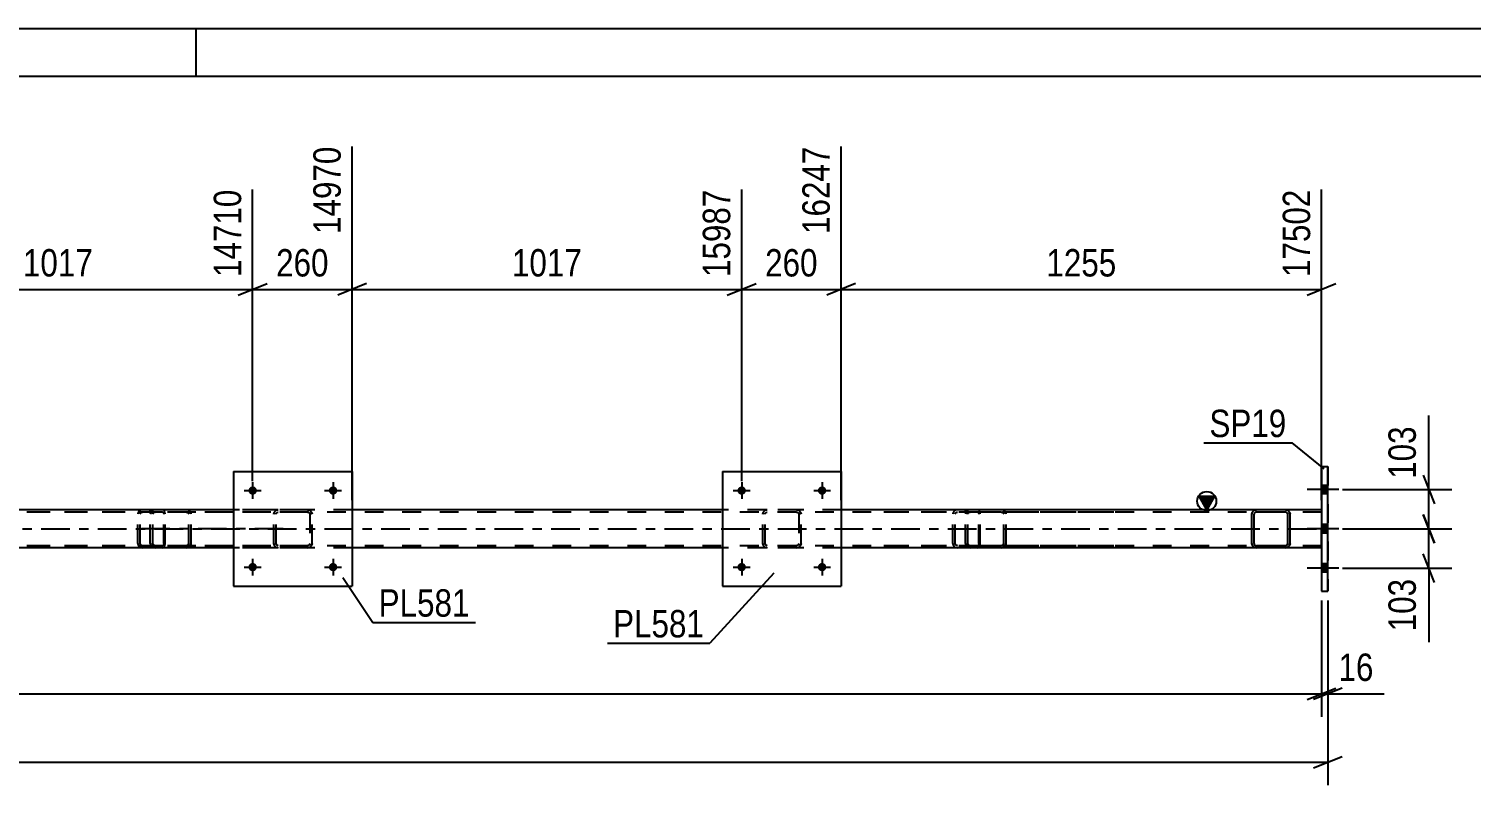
# Model space of a CAD drawing. Header units: millimetres. Extents: x 0 to 841, y 0 to 594.
# Drawn here: x 613.5 to 764.2, y 514.9 to 594 of the extents above; entities that cross this region are included whole.
import ezdxf

# ---------------------------------------------------------------- set-up
doc = ezdxf.new("R2010")
doc.units = ezdxf.units.MM
doc.linetypes.add('DXK_LINE_DOT2', pattern=[3.9198, 1.9599, -1.9599])
doc.linetypes.add('DXK_LINE_DOT3', pattern=[5.9187, 2.979, -0.9799, 0.9799, -0.9799])
doc.styles.add('Arial Narrow', font='ARIALN.TTF', dxfattribs={"height": 0.2})

# ---------------------------------------------------------------- blocks, each defined once
blk = doc.blocks.new('Unknown-103655098-1133')
at = {"color": 5, "linetype": 'Continuous'}
for p, q in [((841, 594), (0, 594)), ((631, 589), (631, 594)), ((836, 589), (5, 589))]:
    blk.add_line(p, q, dxfattribs=at)
blk = doc.blocks.new('Part-103655098-3035 - 2877')
at = {"color": 2, "linetype": 'Continuous'}
for p, q in [((634.9, 547.73), (634.9, 535.73)), ((634.9, 547.73), (647.3, 547.73)), ((647.3, 547.73), (647.3, 535.73)), ((634.9, 535.73), (647.3, 535.73))]:
    blk.add_line(p, q, dxfattribs=at)
blk = doc.blocks.new('Bolt-103655098-2907 - 2877')
at = {"linetype": 'Continuous'}
for points in [[(749.2, 545.39), (749.2, 546.27), (748.56, 546.27), (748.56, 545.39)], [(749.2, 545.39), (749.2, 546.27), (748.56, 546.27), (748.56, 545.39)], [(749.2, 545.39), (749.2, 546.27), (748.56, 546.27), (748.56, 545.39)], [(749.2, 541.29), (749.2, 542.17), (748.56, 542.17), (748.56, 541.29)], [(749.2, 541.29), (749.2, 542.17), (748.56, 542.17), (748.56, 541.29)], [(749.2, 537.19), (749.2, 538.07), (748.56, 538.07), (748.56, 537.19)], [(749.2, 537.19), (749.2, 538.07), (748.56, 538.07), (748.56, 537.19)], [(749.2, 537.19), (749.2, 538.07), (748.56, 538.07), (748.56, 537.19)]]:
    blk.add_hatch(color=1, dxfattribs=at).paths.add_polyline_path(points)
at = {"color": 1, "linetype": 'Continuous'}
for p, q in [((750.36, 545.83), (747.04, 545.83)), ((750.36, 545.83), (747.04, 545.83)), ((750.36, 545.83), (747.04, 545.83)), ((749.2, 546.27), (748.56, 546.27)), ((749.2, 546.27), (748.56, 546.27)), ((749.2, 546.27), (748.56, 546.27)), ((749.2, 545.39), (748.56, 545.39)), ((749.2, 545.39), (748.56, 545.39)), ((749.2, 545.39), (748.56, 545.39)), ((750.36, 541.73), (747.04, 541.73)), ((750.36, 541.73), (747.04, 541.73)), ((749.2, 542.17), (748.56, 542.17)), ((749.2, 542.17), (748.56, 542.17)), ((749.2, 541.29), (748.56, 541.29)), ((749.2, 541.29), (748.56, 541.29)), ((749.2, 538.07), (748.56, 538.07)), ((749.2, 538.07), (748.56, 538.07)), ((749.2, 538.07), (748.56, 538.07)), ((750.36, 537.63), (747.04, 537.63)), ((750.36, 537.63), (747.04, 537.63)), ((750.36, 537.63), (747.04, 537.63)), ((749.2, 537.19), (748.56, 537.19)), ((749.2, 537.19), (748.56, 537.19)), ((749.2, 537.19), (748.56, 537.19))]:
    blk.add_line(p, q, dxfattribs=at)
blk = doc.blocks.new('Part-103655098-2914 - 2877')
at = {"linetype": 'Continuous'}
blk.add_hatch(color=2, dxfattribs=at).paths.add_polyline_path([(736.56, 543.73), (735.76, 545.13), (737.36, 545.13)])
at = {"color": 2, "linetype": 'Continuous'}
for p, q in [((736.56, 543.73), (735.76, 545.13)), ((735.76, 545.13), (737.36, 545.13)), ((737.36, 545.13), (736.56, 543.73)), ((634.9, 543.73), (596.21, 543.73)), ((685.98, 543.73), (647.3, 543.73)), ((748.56, 543.73), (698.38, 543.73)), ((634.9, 539.73), (596.21, 539.73)), ((685.98, 539.73), (647.3, 539.73)), ((741.73, 539.73), (698.38, 539.73)), ((748.56, 539.73), (744.78, 539.73))]:
    blk.add_line(p, q, dxfattribs=at)
at = {"color": 7, "linetype": 'DXK_LINE_DOT2'}
for p, q in [((748.56, 543.49), (105.81, 543.49)), ((647.3, 543.73), (634.9, 543.73)), ((698.38, 543.73), (685.98, 543.73)), ((748.56, 539.73), (748.56, 543.73)), ((748.56, 543.73), (748.56, 543.73)), ((748.56, 543.73), (748.56, 539.73)), ((748.56, 543.73), (748.56, 543.73)), ((748.56, 543.49), (748.56, 543.49)), ((748.56, 539.97), (105.81, 539.97)), ((647.3, 539.73), (634.9, 539.73)), ((698.38, 539.73), (685.98, 539.73)), ((744.78, 539.73), (741.73, 539.73)), ((748.56, 539.97), (748.56, 539.97)), ((748.56, 539.73), (748.56, 539.73)), ((748.56, 539.73), (748.56, 539.73))]:
    blk.add_line(p, q, dxfattribs=at)
at = {"color": 7, "linetype": 'DXK_LINE_DOT3'}
blk.add_line((105.81, 541.73), (748.56, 541.73), dxfattribs=at)
at = {"color": 2, "linetype": 'Continuous'}
blk.add_circle((736.56, 544.63), 1, dxfattribs=at)
blk = doc.blocks.new('Part-103655098-2934 - 2877')
at = {"color": 7, "linetype": 'DXK_LINE_DOT2'}
for p, q in [((627.49, 543.73), (615.33, 543.73)), ((627.49, 543.49), (615.33, 543.49)), ((624.93, 543.44), (624.9, 543.25)), ((624.9, 540.21), (624.9, 543.25)), ((625.15, 543.25), (625.17, 543.34)), ((625.15, 540.21), (625.15, 543.25)), ((625.17, 543.34), (625.22, 543.42)), ((625.4, 543.73), (625.21, 543.7)), ((625.22, 543.42), (625.3, 543.47)), ((625.3, 543.47), (625.4, 543.49)), ((626.21, 543.49), (626.21, 543.73)), ((627.59, 543.7), (627.49, 543.73)), ((627.49, 543.49), (627.54, 543.47)), ((627.54, 543.47), (627.59, 543.42)), ((627.68, 543.59), (627.59, 543.7)), ((627.59, 543.42), (627.62, 543.34)), ((627.62, 543.34), (627.63, 543.25)), ((627.63, 540.21), (627.63, 543.25)), ((627.74, 543.44), (627.68, 543.59)), ((627.76, 543.25), (627.74, 543.44)), ((627.76, 540.21), (627.76, 543.25)), ((627.49, 539.97), (615.33, 539.97)), ((627.49, 539.73), (615.33, 539.73)), ((624.9, 540.21), (624.93, 540.03)), ((625.17, 540.12), (625.15, 540.21)), ((625.22, 540.04), (625.17, 540.12)), ((625.21, 539.77), (625.4, 539.73)), ((625.3, 539.99), (625.22, 540.04)), ((625.4, 539.97), (625.3, 539.99)), ((626.21, 539.73), (626.21, 539.97)), ((627.54, 539.99), (627.49, 539.97)), ((627.49, 539.73), (627.59, 539.77)), ((627.59, 540.04), (627.54, 539.99)), ((627.62, 540.12), (627.59, 540.04)), ((627.59, 539.77), (627.68, 539.87)), ((627.63, 540.21), (627.62, 540.12)), ((627.68, 539.87), (627.74, 540.03)), ((627.74, 540.03), (627.76, 540.21))]:
    blk.add_line(p, q, dxfattribs=at)
for centre, start, end in [((625.38, 543.24), 111.1941, 156.1506), ((625.38, 540.23), 203.8494, 248.8059)]:
    blk.add_arc(centre, 0.492, start, end, dxfattribs=at)
blk = doc.blocks.new('Part-103655098-3005 - 2877')
at = {"color": 2, "linetype": 'Continuous'}
for p, q in [((741.29, 543.44), (741.26, 543.25)), ((741.26, 540.21), (741.26, 543.25)), ((741.51, 543.34), (741.5, 543.25)), ((741.5, 540.21), (741.5, 543.25)), ((741.57, 543.42), (741.51, 543.34)), ((741.74, 543.73), (741.55, 543.69)), ((741.64, 543.47), (741.57, 543.42)), ((741.74, 543.49), (741.64, 543.47)), ((744.78, 543.73), (741.74, 543.73)), ((744.78, 543.49), (741.74, 543.49)), ((744.96, 543.69), (744.78, 543.73)), ((744.87, 543.47), (744.78, 543.49)), ((744.95, 543.42), (744.87, 543.47)), ((745, 543.34), (744.95, 543.42)), ((745.02, 543.25), (745, 543.34)), ((745.02, 540.21), (745.02, 543.25)), ((745.26, 543.25), (745.22, 543.44)), ((745.26, 540.21), (745.26, 543.25)), ((741.26, 540.21), (741.29, 540.03)), ((741.5, 540.21), (741.51, 540.12)), ((741.51, 540.12), (741.57, 540.04)), ((741.55, 539.77), (741.74, 539.73)), ((741.57, 540.04), (741.64, 539.99)), ((741.64, 539.99), (741.74, 539.97)), ((744.78, 539.97), (741.74, 539.97)), ((744.78, 539.73), (741.74, 539.73)), ((744.78, 539.97), (744.87, 539.99)), ((744.78, 539.73), (744.96, 539.77)), ((744.87, 539.99), (744.95, 540.04)), ((744.95, 540.04), (745, 540.12)), ((745, 540.12), (745.02, 540.21)), ((745.22, 540.03), (745.26, 540.21))]:
    blk.add_line(p, q, dxfattribs=at)
at = {"color": 7, "linetype": 'DXK_LINE_DOT2'}
for p, q in [((741.26, 543.25), (741.29, 543.44)), ((741.55, 543.69), (741.74, 543.73)), ((744.78, 543.73), (744.96, 543.69)), ((745.22, 543.44), (745.26, 543.25)), ((741.29, 540.03), (741.26, 540.21)), ((741.74, 539.73), (741.55, 539.77)), ((744.96, 539.77), (744.78, 539.73)), ((745.26, 540.21), (745.22, 540.03))]:
    blk.add_line(p, q, dxfattribs=at)
at = {"color": 7, "linetype": 'DXK_LINE_DOT3'}
blk.add_line((743.26, 541.73), (743.26, 541.73), dxfattribs=at)
at = {"color": 2, "linetype": 'Continuous'}
for centre, start, end in [((741.74, 543.25), 112.5, 157.5), ((744.78, 543.25), 22.5, 67.5), ((741.74, 540.21), 202.5, 247.5), ((744.78, 540.21), 292.5, 337.5)]:
    blk.add_arc(centre, 0.48, start, end, dxfattribs=at)
at = {"color": 7, "linetype": 'DXK_LINE_DOT2'}
for centre, start, end in [((741.74, 543.25), 112.5, 157.5), ((744.78, 543.25), 22.5, 67.5), ((741.74, 540.21), 202.5, 247.5), ((744.78, 540.21), 292.5, 337.5)]:
    blk.add_arc(centre, 0.48, start, end, dxfattribs=at)
blk = doc.blocks.new('Part-103655098-2941 - 2877')
at = {"color": 7, "linetype": 'DXK_LINE_DOT2'}
for p, q in [((712.62, 543.73), (700.47, 543.73)), ((712.62, 543.49), (700.47, 543.49)), ((710.07, 543.44), (710.03, 543.25)), ((710.03, 540.21), (710.03, 543.25)), ((710.28, 543.25), (710.3, 543.34)), ((710.28, 540.21), (710.28, 543.25)), ((710.3, 543.34), (710.36, 543.42)), ((710.53, 543.73), (710.34, 543.7)), ((710.36, 543.42), (710.44, 543.47)), ((710.44, 543.47), (710.53, 543.49)), ((711.35, 543.49), (711.35, 543.73)), ((712.73, 543.7), (712.62, 543.73)), ((712.62, 543.49), (712.68, 543.47)), ((712.68, 543.47), (712.72, 543.42)), ((712.72, 543.42), (712.75, 543.34)), ((712.82, 543.59), (712.73, 543.7)), ((712.75, 543.34), (712.76, 543.25)), ((712.76, 540.21), (712.76, 543.25)), ((712.87, 543.44), (712.82, 543.59)), ((712.9, 543.25), (712.87, 543.44)), ((712.9, 540.21), (712.9, 543.25)), ((712.62, 539.97), (700.47, 539.97)), ((712.62, 539.73), (700.47, 539.73)), ((710.03, 540.21), (710.07, 540.03)), ((710.3, 540.12), (710.28, 540.21)), ((710.36, 540.04), (710.3, 540.12)), ((710.34, 539.77), (710.53, 539.73)), ((710.44, 539.99), (710.36, 540.04)), ((710.53, 539.97), (710.44, 539.99)), ((711.35, 539.73), (711.35, 539.97)), ((712.68, 539.99), (712.62, 539.97)), ((712.62, 539.73), (712.73, 539.77)), ((712.72, 540.04), (712.68, 539.99)), ((712.75, 540.12), (712.72, 540.04)), ((712.73, 539.77), (712.82, 539.87)), ((712.76, 540.21), (712.75, 540.12)), ((712.82, 539.87), (712.87, 540.03)), ((712.87, 540.03), (712.9, 540.21))]:
    blk.add_line(p, q, dxfattribs=at)
for centre, start, end in [((710.52, 543.24), 111.1941, 156.1506), ((710.52, 540.23), 203.8494, 248.8059)]:
    blk.add_arc(centre, 0.492, start, end, dxfattribs=at)
blk = doc.blocks.new('Part-103655098-2943 - 2877')
at = {"color": 7, "linetype": 'DXK_LINE_DOT2'}
for p, q in [((711.39, 543.44), (711.35, 543.25)), ((711.35, 540.21), (711.35, 543.25)), ((711.6, 543.25), (711.62, 543.34)), ((711.6, 540.21), (711.6, 543.25)), ((711.62, 543.34), (711.68, 543.42)), ((711.86, 543.73), (711.66, 543.7)), ((711.68, 543.42), (711.76, 543.47)), ((711.76, 543.47), (711.86, 543.49)), ((726.85, 543.73), (711.86, 543.73)), ((726.85, 543.49), (711.86, 543.49)), ((715.29, 543.7), (715.09, 543.73)), ((715.09, 543.49), (715.19, 543.47)), ((715.19, 543.47), (715.27, 543.42)), ((715.27, 543.42), (715.33, 543.34)), ((715.33, 543.34), (715.35, 543.25)), ((715.35, 540.21), (715.35, 543.25)), ((715.61, 543.25), (715.57, 543.44)), ((715.61, 540.21), (715.61, 543.25)), ((711.35, 540.21), (711.39, 540.03)), ((711.62, 540.12), (711.6, 540.21)), ((711.68, 540.04), (711.62, 540.12)), ((711.66, 539.77), (711.86, 539.73)), ((711.76, 539.99), (711.68, 540.04)), ((711.86, 539.97), (711.76, 539.99)), ((726.85, 539.97), (711.86, 539.97)), ((726.85, 539.73), (711.86, 539.73)), ((715.19, 539.99), (715.09, 539.97)), ((715.09, 539.73), (715.29, 539.77)), ((715.27, 540.04), (715.19, 539.99)), ((715.33, 540.12), (715.27, 540.04)), ((715.35, 540.21), (715.33, 540.12)), ((715.57, 540.03), (715.61, 540.21))]:
    blk.add_line(p, q, dxfattribs=at)
for centre, start, end in [((711.84, 543.23), 110.7583, 155.68), ((715.11, 543.23), 24.32, 69.2417), ((711.84, 540.23), 204.32, 249.2417), ((715.11, 540.23), 290.7583, 335.68)]:
    blk.add_arc(centre, 0.496, start, end, dxfattribs=at)
blk = doc.blocks.new('Part-103655098-2955 - 2877')
at = {"color": 7, "linetype": 'DXK_LINE_DOT2'}
for p, q in [((626.25, 543.44), (626.21, 543.25)), ((626.21, 540.21), (626.21, 543.25)), ((626.47, 543.25), (626.49, 543.34)), ((626.47, 540.21), (626.47, 543.25)), ((626.49, 543.34), (626.54, 543.42)), ((626.72, 543.73), (626.53, 543.7)), ((626.54, 543.42), (626.63, 543.47)), ((626.63, 543.47), (626.72, 543.49)), ((641.71, 543.73), (626.72, 543.73)), ((641.71, 543.49), (626.72, 543.49)), ((630.16, 543.7), (629.96, 543.73)), ((629.96, 543.49), (630.06, 543.47)), ((630.06, 543.47), (630.14, 543.42)), ((630.14, 543.42), (630.2, 543.34)), ((630.2, 543.34), (630.22, 543.25)), ((630.22, 540.21), (630.22, 543.25)), ((630.47, 543.25), (630.43, 543.44)), ((630.47, 540.21), (630.47, 543.25)), ((626.21, 540.21), (626.25, 540.03)), ((626.49, 540.12), (626.47, 540.21)), ((626.54, 540.04), (626.49, 540.12)), ((626.53, 539.77), (626.72, 539.73)), ((626.63, 539.99), (626.54, 540.04)), ((626.72, 539.97), (626.63, 539.99)), ((641.71, 539.97), (626.72, 539.97)), ((641.71, 539.73), (626.72, 539.73)), ((630.06, 539.99), (629.96, 539.97)), ((629.96, 539.73), (630.16, 539.77)), ((630.14, 540.04), (630.06, 539.99)), ((630.2, 540.12), (630.14, 540.04)), ((630.22, 540.21), (630.2, 540.12)), ((630.43, 540.03), (630.47, 540.21))]:
    blk.add_line(p, q, dxfattribs=at)
at = {"color": 7, "linetype": 'DXK_LINE_DOT3'}
blk.add_line((640.1, 541.73), (624.92, 541.73), dxfattribs=at)
at = {"color": 7, "linetype": 'DXK_LINE_DOT2'}
for centre, start, end in [((626.71, 543.23), 110.7583, 155.68), ((629.98, 543.23), 24.32, 69.2417), ((626.71, 540.23), 204.32, 249.2417), ((629.98, 540.23), 290.7583, 335.68)]:
    blk.add_arc(centre, 0.496, start, end, dxfattribs=at)
blk = doc.blocks.new('Part-103655098-2985 - 2877')
at = {"color": 2, "linetype": 'Continuous'}
for p, q in [((748.56, 548.23), (748.56, 548.23)), ((748.56, 548.23), (749.2, 548.23)), ((748.56, 548.23), (748.56, 535.23)), ((749.2, 535.23), (749.2, 548.23)), ((748.56, 535.23), (748.56, 535.23)), ((748.56, 535.23), (749.2, 535.23))]:
    blk.add_line(p, q, dxfattribs=at)
at = {"color": 7, "linetype": 'DXK_LINE_DOT2'}
for p, q in [((748.56, 548.23), (748.56, 535.23)), ((749.2, 548.23), (749.2, 548.23)), ((749.2, 548.23), (749.2, 535.23)), ((749.2, 535.23), (749.2, 535.23))]:
    blk.add_line(p, q, dxfattribs=at)
blk = doc.blocks.new('Bolt-103655098-3023 - 2877')
at = {"linetype": 'Continuous'}
for points in [[(688.42, 545.73, -1), (687.54, 545.73, -1)], [(696.82, 545.73, -1), (695.94, 545.73, -1)]]:
    blk.add_hatch(color=1, dxfattribs=at).paths.add_polyline_path(points)
at = {"color": 1, "linetype": 'Continuous'}
for p, q in [((687.1, 545.73), (688.86, 545.73)), ((687.98, 546.61), (687.98, 544.85)), ((695.5, 545.73), (697.26, 545.73)), ((696.38, 546.61), (696.38, 544.85))]:
    blk.add_line(p, q, dxfattribs=at)
blk = doc.blocks.new('Bolt-103655098-3024 - 2877')
at = {"linetype": 'Continuous'}
for points in [[(688.42, 537.73, -1), (687.54, 537.73, -1)], [(696.82, 537.73, -1), (695.94, 537.73, -1)]]:
    blk.add_hatch(color=1, dxfattribs=at).paths.add_polyline_path(points)
at = {"color": 1, "linetype": 'Continuous'}
for p, q in [((687.98, 538.61), (687.98, 536.85)), ((696.38, 538.61), (696.38, 536.85)), ((687.1, 537.73), (688.86, 537.73)), ((695.5, 537.73), (697.26, 537.73))]:
    blk.add_line(p, q, dxfattribs=at)
blk = doc.blocks.new('Part-103655098-3029 - 2877')
at = {"color": 2, "linetype": 'Continuous'}
for p, q in [((685.98, 547.73), (685.98, 535.73)), ((685.98, 547.73), (698.38, 547.73)), ((698.38, 547.73), (698.38, 535.73)), ((685.98, 535.73), (698.38, 535.73))]:
    blk.add_line(p, q, dxfattribs=at)
blk = doc.blocks.new('Part-103655098-3030 - 2877')
at = {"color": 7, "linetype": 'DXK_LINE_DOT2'}
for p, q in [((690.18, 543.25), (690.21, 543.44)), ((690.21, 543.44), (690.18, 543.25)), ((690.18, 540.21), (690.18, 543.25)), ((690.42, 543.25), (690.43, 543.34)), ((690.42, 540.21), (690.42, 543.25)), ((690.43, 543.34), (690.49, 543.42)), ((690.47, 543.7), (690.66, 543.73)), ((690.66, 543.73), (690.47, 543.7)), ((690.49, 543.42), (690.56, 543.47)), ((690.56, 543.47), (690.66, 543.49)), ((693.7, 543.73), (690.66, 543.73)), ((693.7, 543.49), (690.66, 543.49)), ((693.7, 543.73), (693.88, 543.7)), ((693.88, 543.7), (693.7, 543.73)), ((693.7, 543.49), (693.79, 543.47)), ((693.79, 543.47), (693.87, 543.42)), ((693.87, 543.42), (693.92, 543.34)), ((693.92, 543.34), (693.94, 543.25)), ((693.94, 543.25), (693.94, 540.21)), ((694.14, 543.44), (694.18, 543.25)), ((694.18, 543.25), (694.14, 543.44)), ((694.18, 540.21), (694.18, 543.25)), ((690.21, 540.03), (690.18, 540.21)), ((690.18, 540.21), (690.21, 540.03)), ((690.43, 540.12), (690.42, 540.21)), ((690.49, 540.04), (690.43, 540.12)), ((690.66, 539.73), (690.47, 539.77)), ((690.47, 539.77), (690.66, 539.73)), ((690.56, 539.99), (690.49, 540.04)), ((690.66, 539.97), (690.56, 539.99)), ((693.7, 539.97), (690.66, 539.97)), ((693.7, 539.73), (690.66, 539.73)), ((693.79, 539.99), (693.7, 539.97)), ((693.88, 539.77), (693.7, 539.73)), ((693.7, 539.73), (693.88, 539.77)), ((693.87, 540.04), (693.79, 539.99)), ((693.92, 540.12), (693.87, 540.04)), ((693.94, 540.21), (693.92, 540.12)), ((694.18, 540.21), (694.14, 540.03)), ((694.14, 540.03), (694.18, 540.21))]:
    blk.add_line(p, q, dxfattribs=at)
at = {"color": 7, "linetype": 'DXK_LINE_DOT3'}
blk.add_line((692.18, 541.73), (692.18, 541.73), dxfattribs=at)
at = {"color": 7, "linetype": 'DXK_LINE_DOT2'}
for centre, start, end in [((690.66, 543.25), 112.5, 157.5), ((690.66, 543.25), 112.5, 157.5), ((693.7, 543.25), 22.5, 67.5), ((693.7, 543.25), 22.5, 67.5), ((690.66, 540.21), 202.5, 247.5), ((690.66, 540.21), 202.5, 247.5), ((693.7, 540.21), 292.5, 337.5), ((693.7, 540.21), 292.5, 337.5)]:
    blk.add_arc(centre, 0.48, start, end, dxfattribs=at)
blk = doc.blocks.new('Part-103655098-3036 - 2877')
at = {"color": 7, "linetype": 'DXK_LINE_DOT2'}
for p, q in [((639.1, 543.25), (639.13, 543.44)), ((639.13, 543.44), (639.1, 543.25)), ((639.1, 540.21), (639.1, 543.25)), ((639.34, 543.25), (639.35, 543.34)), ((639.34, 540.21), (639.34, 543.25)), ((639.35, 543.34), (639.41, 543.42)), ((639.39, 543.7), (639.58, 543.73)), ((639.58, 543.73), (639.39, 543.7)), ((639.41, 543.42), (639.48, 543.47)), ((639.48, 543.47), (639.58, 543.49)), ((642.62, 543.73), (639.58, 543.73)), ((642.62, 543.49), (639.58, 543.49)), ((642.62, 543.73), (642.8, 543.7)), ((642.8, 543.7), (642.62, 543.73)), ((642.62, 543.49), (642.71, 543.47)), ((642.71, 543.47), (642.79, 543.42)), ((642.79, 543.42), (642.84, 543.34)), ((642.84, 543.34), (642.86, 543.25)), ((642.86, 543.25), (642.86, 540.21)), ((643.06, 543.44), (643.1, 543.25)), ((643.1, 543.25), (643.06, 543.44)), ((643.1, 540.21), (643.1, 543.25)), ((639.13, 540.03), (639.1, 540.21)), ((639.1, 540.21), (639.13, 540.03)), ((639.35, 540.12), (639.34, 540.21)), ((639.41, 540.04), (639.35, 540.12)), ((639.58, 539.73), (639.39, 539.77)), ((639.39, 539.77), (639.58, 539.73)), ((639.48, 539.99), (639.41, 540.04)), ((639.58, 539.97), (639.48, 539.99)), ((642.62, 539.97), (639.58, 539.97)), ((642.62, 539.73), (639.58, 539.73)), ((642.71, 539.99), (642.62, 539.97)), ((642.8, 539.77), (642.62, 539.73)), ((642.62, 539.73), (642.8, 539.77)), ((642.79, 540.04), (642.71, 539.99)), ((642.84, 540.12), (642.79, 540.04)), ((642.86, 540.21), (642.84, 540.12)), ((643.1, 540.21), (643.06, 540.03)), ((643.06, 540.03), (643.1, 540.21))]:
    blk.add_line(p, q, dxfattribs=at)
at = {"color": 7, "linetype": 'DXK_LINE_DOT3'}
blk.add_line((641.1, 541.73), (641.1, 541.73), dxfattribs=at)
at = {"color": 7, "linetype": 'DXK_LINE_DOT2'}
for centre, start, end in [((639.58, 543.25), 112.5, 157.5), ((639.58, 543.25), 112.5, 157.5), ((642.62, 543.25), 22.5, 67.5), ((642.62, 543.25), 22.5, 67.5), ((639.58, 540.21), 202.5, 247.5), ((639.58, 540.21), 202.5, 247.5), ((642.62, 540.21), 292.5, 337.5), ((642.62, 540.21), 292.5, 337.5)]:
    blk.add_arc(centre, 0.48, start, end, dxfattribs=at)
blk = doc.blocks.new('Bolt-103655098-3079 - 2877')
at = {"linetype": 'Continuous'}
for points in [[(637.34, 545.73, -1), (636.46, 545.73, -1)], [(645.74, 545.73, -1), (644.86, 545.73, -1)]]:
    blk.add_hatch(color=1, dxfattribs=at).paths.add_polyline_path(points)
at = {"color": 1, "linetype": 'Continuous'}
for p, q in [((636.02, 545.73), (637.78, 545.73)), ((636.9, 546.61), (636.9, 544.85)), ((644.42, 545.73), (646.18, 545.73)), ((645.3, 546.61), (645.3, 544.85))]:
    blk.add_line(p, q, dxfattribs=at)
blk = doc.blocks.new('Bolt-103655098-3080 - 2877')
at = {"linetype": 'Continuous'}
for points in [[(637.34, 537.73, -1), (636.46, 537.73, -1)], [(645.74, 537.73, -1), (644.86, 537.73, -1)]]:
    blk.add_hatch(color=1, dxfattribs=at).paths.add_polyline_path(points)
at = {"color": 1, "linetype": 'Continuous'}
for p, q in [((636.9, 538.61), (636.9, 536.85)), ((645.3, 538.61), (645.3, 536.85)), ((636.02, 537.73), (637.78, 537.73)), ((644.42, 537.73), (646.18, 537.73))]:
    blk.add_line(p, q, dxfattribs=at)
blk = doc.blocks.new('StraightDimension-103655098-3111 - 2877')
at = {"color": 7, "linetype": 'Continuous'}
for p, q in [((698.38, 544.73), (698.38, 581.7)), ((748.56, 544.73), (748.56, 577.2)), ((699.88, 567.36), (696.88, 566.16)), ((698.38, 566.76), (748.56, 566.76)), ((747.06, 566.16), (750.06, 567.36))]:
    blk.add_line(p, q, dxfattribs=at)
at = {"color": 0, "linetype": 'Continuous'}
blk.add_wipeout([(747.96, 577.8), (743.76, 577.8), (743.76, 567.46), (747.96, 567.46)], dxfattribs=at)
at = {"color": 0}
blk.add_wipeout([(727.72, 567.51), (727.72, 571.71), (719.21, 571.71), (719.21, 567.51)], dxfattribs=at)
at = {"color": 3, "linetype": 'Continuous', "style": 'Arial Narrow'}
blk.add_text('17502', height=2.863, rotation=90.0002, dxfattribs=at).set_placement((747.36, 568.06))
at = {"color": 3, "style": 'Arial Narrow'}
blk.add_text('1255', height=2.863, dxfattribs=at).set_placement((719.81, 568.11))
blk = doc.blocks.new('StraightDimension-103655098-8105 - 2877')
at = {"color": 7, "linetype": 'Continuous'}
for p, q in [((748.56, 534.23), (748.56, 522.08)), ((749.2, 534.23), (749.2, 522.08)), ((747.06, 523.88), (750.06, 525.08)), ((750.7, 525.08), (747.7, 523.88)), ((748.56, 524.48), (749.2, 524.48))]:
    blk.add_line(p, q, dxfattribs=at)
at = {"color": 0}
blk.add_wipeout([(754.58, 525.23), (754.58, 529.43), (749.72, 529.43), (749.72, 525.23)], dxfattribs=at)
at = {"color": 7, "linetype": 'Continuous'}
blk.add_line((749.2, 524.48), (755.1, 524.48), dxfattribs=at)
blk.add_line((749.2, 524.48), (755.1, 524.48), dxfattribs=at)
at = {"color": 3, "style": 'Arial Narrow'}
blk.add_text('16', height=2.863, dxfattribs=at).set_placement((750.32, 525.83))
blk = doc.blocks.new('StraightDimension-103655098-8106 - 2877')
at = {"color": 7, "linetype": 'Continuous'}
for p, q in [((748.56, 534.23), (748.56, 522.08)), ((63.89, 524.48), (748.56, 524.48)), ((747.06, 523.88), (750.06, 525.08))]:
    blk.add_line(p, q, dxfattribs=at)
blk = doc.blocks.new('StraightDimension-103655098-3124 - 2877')
at = {"color": 7, "linetype": 'Continuous'}
for p, q in [((698.38, 544.73), (698.38, 581.7)), ((687.98, 546.73), (687.98, 577.2)), ((686.48, 566.16), (689.48, 567.36)), ((687.98, 566.76), (698.38, 566.76)), ((699.88, 567.36), (696.88, 566.16))]:
    blk.add_line(p, q, dxfattribs=at)
at = {"color": 0}
blk.add_wipeout([(696.52, 567.51), (696.52, 571.71), (689.83, 571.71), (689.83, 567.51)], dxfattribs=at)
at = {"color": 3, "style": 'Arial Narrow'}
blk.add_text('260', height=2.863, dxfattribs=at).set_placement((690.43, 568.11))
at = {"color": 0, "linetype": 'Continuous'}
blk.add_wipeout([(697.78, 582.3), (693.58, 582.3), (693.58, 571.96), (697.78, 571.96)], dxfattribs=at)
at = {"color": 3, "linetype": 'Continuous', "style": 'Arial Narrow'}
blk.add_text('16247', height=2.863, rotation=90.0002, dxfattribs=at).set_placement((697.18, 572.56))
blk = doc.blocks.new('StraightDimension-103655098-3142 - 2877')
at = {"color": 7, "linetype": 'Continuous'}
for p, q in [((647.3, 544.73), (647.3, 581.7)), ((687.98, 546.73), (687.98, 577.2)), ((648.8, 567.36), (645.8, 566.16)), ((647.3, 566.76), (687.98, 566.76)), ((686.48, 566.16), (689.48, 567.36))]:
    blk.add_line(p, q, dxfattribs=at)
at = {"color": 0, "linetype": 'Continuous'}
blk.add_wipeout([(687.38, 577.8), (683.18, 577.8), (683.18, 567.46), (687.38, 567.46)], dxfattribs=at)
at = {"color": 0}
blk.add_wipeout([(671.89, 567.51), (671.89, 571.71), (663.38, 571.71), (663.38, 567.51)], dxfattribs=at)
at = {"color": 3, "linetype": 'Continuous', "style": 'Arial Narrow'}
blk.add_text('15987', height=2.863, rotation=90.0002, dxfattribs=at).set_placement((686.78, 568.06))
at = {"color": 3, "style": 'Arial Narrow'}
blk.add_text('1017', height=2.863, dxfattribs=at).set_placement((663.98, 568.11))
blk = doc.blocks.new('StraightDimension-103655098-3160 - 2877')
at = {"color": 7, "linetype": 'Continuous'}
for p, q in [((647.3, 544.73), (647.3, 581.7)), ((636.9, 546.73), (636.9, 577.2)), ((635.4, 566.16), (638.4, 567.36)), ((636.9, 566.76), (647.3, 566.76)), ((648.8, 567.36), (645.8, 566.16))]:
    blk.add_line(p, q, dxfattribs=at)
at = {"color": 0}
blk.add_wipeout([(645.44, 567.51), (645.44, 571.71), (638.75, 571.71), (638.75, 567.51)], dxfattribs=at)
at = {"color": 3, "style": 'Arial Narrow'}
blk.add_text('260', height=2.863, dxfattribs=at).set_placement((639.35, 568.11))
at = {"color": 0, "linetype": 'Continuous'}
blk.add_wipeout([(646.7, 582.3), (642.5, 582.3), (642.5, 571.96), (646.7, 571.96)], dxfattribs=at)
at = {"color": 3, "linetype": 'Continuous', "style": 'Arial Narrow'}
blk.add_text('14970', height=2.863, rotation=90.0002, dxfattribs=at).set_placement((646.1, 572.56))
blk = doc.blocks.new('StraightDimension-103655098-3178 - 2877')
at = {"color": 7, "linetype": 'Continuous'}
for p, q in [((596.21, 544.73), (596.21, 581.7)), ((636.9, 546.73), (636.9, 577.2)), ((597.71, 567.36), (594.71, 566.16)), ((596.21, 566.76), (636.9, 566.76)), ((635.4, 566.16), (638.4, 567.36))]:
    blk.add_line(p, q, dxfattribs=at)
at = {"color": 0, "linetype": 'Continuous'}
blk.add_wipeout([(636.3, 577.8), (632.1, 577.8), (632.1, 567.46), (636.3, 567.46)], dxfattribs=at)
at = {"color": 0}
blk.add_wipeout([(620.81, 567.51), (620.81, 571.71), (612.3, 571.71), (612.3, 567.51)], dxfattribs=at)
at = {"color": 3, "linetype": 'Continuous', "style": 'Arial Narrow'}
blk.add_text('14710', height=2.863, rotation=90.0002, dxfattribs=at).set_placement((635.7, 568.06))
at = {"color": 3, "style": 'Arial Narrow'}
blk.add_text('1017', height=2.863, dxfattribs=at).set_placement((612.9, 568.11))
blk = doc.blocks.new('StraightDimension-103655098-10420 - 2877')
at = {"color": 7, "linetype": 'Continuous'}
for p, q in [((759.15, 543.23), (760.35, 540.23)), ((750.75, 541.73), (762.15, 541.73)), ((759.75, 537.63), (759.75, 541.73)), ((760.35, 536.13), (759.15, 539.13)), ((750.75, 537.63), (762.15, 537.63))]:
    blk.add_line(p, q, dxfattribs=at)
at = {"color": 0}
blk.add_wipeout([(759, 537.11), (754.8, 537.11), (754.8, 530.42), (759, 530.42)], dxfattribs=at)
at = {"color": 7, "linetype": 'Continuous'}
blk.add_line((759.75, 537.63), (759.75, 529.9), dxfattribs=at)
blk.add_line((759.75, 537.63), (759.75, 529.9), dxfattribs=at)
at = {"color": 3, "style": 'Arial Narrow'}
blk.add_text('103', height=2.863, rotation=90.0002, dxfattribs=at).set_placement((758.4, 531.02))
blk = doc.blocks.new('StraightDimension-103655098-3628 - 2877')
at = {"color": 7, "linetype": 'Continuous'}
for p, q in [((749.2, 534.23), (749.2, 514.93)), ((63.25, 517.33), (749.2, 517.33)), ((747.7, 516.73), (750.7, 517.93))]:
    blk.add_line(p, q, dxfattribs=at)
blk = doc.blocks.new('StraightDimension-103655098-10419 - 2877')
at = {"color": 7, "linetype": 'Continuous'}
for p, q in [((759.15, 547.33), (760.35, 544.33)), ((750.75, 545.83), (762.15, 545.83)), ((759.75, 541.73), (759.75, 545.83)), ((760.35, 540.23), (759.15, 543.23)), ((750.75, 541.73), (762.15, 541.73))]:
    blk.add_line(p, q, dxfattribs=at)
at = {"color": 0}
blk.add_wipeout([(759, 553.04), (754.8, 553.04), (754.8, 546.36), (759, 546.36)], dxfattribs=at)
at = {"color": 7, "linetype": 'Continuous'}
blk.add_line((759.75, 545.83), (759.75, 553.57), dxfattribs=at)
blk.add_line((759.75, 545.83), (759.75, 553.57), dxfattribs=at)
at = {"color": 3, "style": 'Arial Narrow'}
blk.add_text('103', height=2.863, rotation=90.0002, dxfattribs=at).set_placement((758.4, 546.96))
blk = doc.blocks.new('Mark-103655098-2981 - 2877')
at = {"color": 0}
blk.add_wipeout([(744.88, 551.32), (744.88, 554.32), (736.84, 554.32), (736.84, 551.32)], dxfattribs=at)
blk.add_wipeout([(744.88, 551.32), (744.88, 554.32), (736.84, 554.32), (736.84, 551.32)], dxfattribs=at)
at = {"color": 30, "linetype": 'Continuous'}
for p in [(736.24, 550.72), (748.84, 548)]:
    blk.add_line(p, (745.48, 550.72), dxfattribs=at)
at = {"color": 3, "style": 'Arial Narrow'}
blk.add_text('SP19', height=2.863, dxfattribs=at).set_placement((736.84, 551.32))
blk = doc.blocks.new('Mark-103655098-3025 - 2877')
at = {"color": 0}
blk.add_wipeout([(684.06, 530.38), (684.06, 533.38), (674.55, 533.38), (674.55, 530.38)], dxfattribs=at)
blk.add_wipeout([(684.06, 530.38), (684.06, 533.38), (674.55, 533.38), (674.55, 530.38)], dxfattribs=at)
at = {"color": 30, "linetype": 'Continuous'}
for p in [(691.34, 537.08), (673.95, 529.78)]:
    blk.add_line(p, (684.66, 529.78), dxfattribs=at)
at = {"color": 3, "style": 'Arial Narrow'}
blk.add_text('PL581', height=2.863, dxfattribs=at).set_placement((674.55, 530.38))
blk = doc.blocks.new('Mark-103655098-3031 - 2877')
at = {"color": 0}
blk.add_wipeout([(659.57, 532.55), (659.57, 535.55), (650.06, 535.55), (650.06, 532.55)], dxfattribs=at)
blk.add_wipeout([(659.57, 532.55), (659.57, 535.55), (650.06, 535.55), (650.06, 532.55)], dxfattribs=at)
at = {"color": 30, "linetype": 'Continuous'}
for p, q in [((646.33, 536.63), (649.46, 531.95)), ((649.46, 531.95), (660.17, 531.95))]:
    blk.add_line(p, q, dxfattribs=at)
at = {"color": 3, "style": 'Arial Narrow'}
blk.add_text('PL581', height=2.863, dxfattribs=at).set_placement((650.06, 532.55))

msp = doc.modelspace()

# ---------------------------------------------------------------- block references
for name in ['Unknown-103655098-1133', 'Part-103655098-3035 - 2877', 'Part-103655098-3029 - 2877', 'Part-103655098-2985 - 2877', 'Part-103655098-2914 - 2877', 'Bolt-103655098-3079 - 2877', 'Bolt-103655098-3023 - 2877', 'Bolt-103655098-2907 - 2877', 'Part-103655098-2934 - 2877', 'Part-103655098-2955 - 2877', 'Part-103655098-3036 - 2877', 'Part-103655098-3030 - 2877', 'Part-103655098-2941 - 2877', 'Part-103655098-2943 - 2877', 'Part-103655098-3005 - 2877', 'Bolt-103655098-3080 - 2877', 'Bolt-103655098-3024 - 2877']:
    msp.add_blockref(name, (0, 0))

# ---------------------------------------------------------------- next in the draw order: block references
for name in ['StraightDimension-103655098-3111 - 2877', 'StraightDimension-103655098-8105 - 2877']:
    msp.add_blockref(name, (0, 0))

# ---------------------------------------------------------------- next in the draw order: block references
for name in ['StraightDimension-103655098-3124 - 2877', 'Mark-103655098-2981 - 2877', 'StraightDimension-103655098-8106 - 2877']:
    msp.add_blockref(name, (0, 0))

# ---------------------------------------------------------------- next in the draw order: block references
for name in ['StraightDimension-103655098-3142 - 2877', 'StraightDimension-103655098-10420 - 2877']:
    msp.add_blockref(name, (0, 0))

# ---------------------------------------------------------------- next in the draw order: block references
for name in ['StraightDimension-103655098-3160 - 2877', 'StraightDimension-103655098-10419 - 2877', 'StraightDimension-103655098-3628 - 2877']:
    msp.add_blockref(name, (0, 0))

# ---------------------------------------------------------------- next in the draw order: block references
for name in ['StraightDimension-103655098-3178 - 2877', 'Mark-103655098-3031 - 2877', 'Mark-103655098-3025 - 2877']:
    msp.add_blockref(name, (0, 0))

doc.saveas('drawing.dxf')
